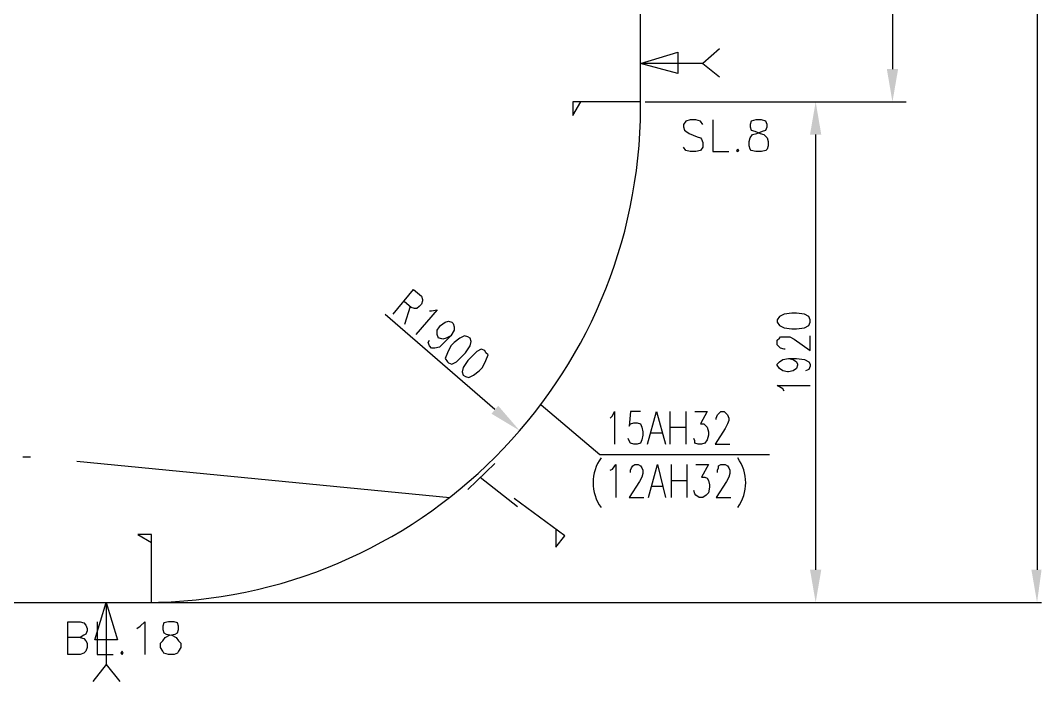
# Model space of a CAD drawing. Header units: millimetres. Extents: x 0.6 to 49, y 0.3 to 23.1.
# Drawn here: x 27.866 to 30.879, y 4.977 to 6.927 of the extents above; entities that cross this region are included whole.
import ezdxf

# ---------------------------------------------------------------- set-up
doc = ezdxf.new("R2010")
doc.units = ezdxf.units.MM
doc.layers.add('PDF_Geometry', color=7, linetype='Continuous')
doc.layers.add('PDF_Solid Fills', color=7, linetype='Continuous')

msp = doc.modelspace()

# ---------------------------------------------------------------- linework, layer by layer
at = {"layer": 'PDF_Geometry', "lineweight": 25}
msp.add_lwpolyline([(16.9861, 5.21), (28.2361, 5.21, 0.4124), (29.6961, 6.67), (29.6961, 19.12)], format="xyb", dxfattribs=at)
for points in [[(30.8661, 9.7233), (30.8661, 5.3067)], [(30.4394, 8.5033), (30.4394, 6.7833)], [(29.9294, 6.8433), (29.8794, 6.8), (29.9294, 6.76)], [(29.8794, 6.8), (29.6961, 6.8)], [(29.6961, 6.6867), (29.4961, 6.6867), (29.4961, 6.6467), (29.5194, 6.6867)], [(29.7094, 6.6867), (30.2261, 6.6867), (30.4794, 6.6867)], [(29.8794, 6.62), (29.8728, 6.63), (29.8594, 6.6333), (29.8428, 6.6333), (29.8294, 6.63), (29.8228, 6.62), (29.8228, 6.6133), (29.8261, 6.6033), (29.8294, 6.6), (29.8394, 6.5933), (29.8628, 6.5833), (29.8728, 6.58), (29.8761, 6.5767), (29.8794, 6.5667), (29.8794, 6.5533), (29.8728, 6.5433), (29.8594, 6.54), (29.8428, 6.54), (29.8294, 6.5433), (29.8228, 6.5533)], [(29.9094, 6.6333), (29.9094, 6.54), (29.9561, 6.54)], [(30.2128, 6.59), (30.2128, 5.3067)], [(28.9661, 6.06), (29.0261, 6.1333), (29.0494, 6.1133), (29.0528, 6.1033), (29.0528, 6.1), (29.0494, 6.09), (29.0428, 6.0833), (29.0361, 6.0767), (29.0294, 6.0767), (29.0194, 6.08), (28.9994, 6.0967)], [(28.9428, 6.06), (29.2661, 5.78)], [(29.0161, 6.0833), (28.9994, 6.03)], [(29.0728, 6.07), (29.0794, 6.07), (29.0961, 6.0733), (29.0328, 6)], [(29.1361, 5.9967), (29.1228, 5.99), (29.1128, 5.9867), (29.1028, 5.99), (29.0994, 5.99), (29.0961, 6), (29.0961, 6.0133), (29.1028, 6.0233), (29.1061, 6.0267), (29.1194, 6.0367), (29.1294, 6.04), (29.1394, 6.0367), (29.1428, 6.0333), (29.1461, 6.0233), (29.1461, 6.0133), (29.1361, 5.9967), (29.1194, 5.98), (29.1028, 5.9633), (29.0894, 5.96), (29.0794, 5.96), (29.0728, 5.9667), (29.0694, 5.9767), (29.0728, 5.9833)], [(30.1228, 5.9567), (30.1194, 5.9567), (30.1094, 5.96), (30.1061, 5.9633), (30.0994, 5.97), (30.0994, 5.9833), (30.1061, 5.99), (30.1094, 5.9933), (30.1361, 5.9933), (30.1494, 5.9867), (30.1961, 5.9533), (30.1961, 5.9967)], [(30.1328, 5.93), (30.1461, 5.9267), (30.1561, 5.92), (30.1594, 5.9133), (30.1594, 5.91), (30.1561, 5.9), (30.1461, 5.8933), (30.1328, 5.89), (30.1294, 5.89), (30.1161, 5.8933), (30.1061, 5.9), (30.0994, 5.91), (30.0994, 5.9133), (30.1061, 5.92), (30.1161, 5.9267), (30.1328, 5.93), (30.1561, 5.93), (30.1794, 5.9267), (30.1928, 5.92), (30.1961, 5.9133), (30.1961, 5.9067), (30.1928, 5.8967), (30.1828, 5.8933)], [(30.1194, 5.8333), (30.1161, 5.84), (30.0994, 5.85), (30.1961, 5.85)], [(29.4028, 5.7933), (29.5761, 5.6467), (30.0761, 5.6467)], [(29.6061, 5.7533), (29.6128, 5.76), (29.6194, 5.7733), (29.6194, 5.6767)], [(29.6961, 5.7733), (29.6661, 5.7733), (29.6628, 5.73), (29.6661, 5.7367), (29.6761, 5.74), (29.6861, 5.74), (29.6961, 5.7367), (29.6994, 5.7267), (29.7028, 5.7133), (29.7028, 5.7033), (29.6994, 5.69), (29.6961, 5.68), (29.6861, 5.6767), (29.6761, 5.6767), (29.6661, 5.68), (29.6628, 5.6867), (29.6594, 5.6933)], [(29.7161, 5.6767), (29.7428, 5.7733), (29.7694, 5.6767)], [(29.7828, 5.7733), (29.7828, 5.6767)], [(29.8294, 5.7733), (29.8294, 5.6767)], [(29.8561, 5.7733), (29.8928, 5.7733), (29.8728, 5.7367), (29.8828, 5.7367), (29.8894, 5.73), (29.8928, 5.7267), (29.8961, 5.7133), (29.8961, 5.7033), (29.8928, 5.69), (29.8861, 5.68), (29.8761, 5.6767), (29.8661, 5.6767), (29.8561, 5.68), (29.8561, 5.6867), (29.8528, 5.6933)], [(29.9194, 5.75), (29.9194, 5.7533), (29.9228, 5.7633), (29.9261, 5.7667), (29.9328, 5.7733), (29.9428, 5.7733), (29.9494, 5.7667), (29.9528, 5.7633), (29.9561, 5.7533), (29.9561, 5.7467), (29.9528, 5.7367), (29.9461, 5.7233), (29.9161, 5.6767), (29.9594, 5.6767)], [(29.7828, 5.7267), (29.8294, 5.7267)], [(29.7261, 5.71), (29.7594, 5.71)], [(27.8728, 5.64), (27.8961, 5.64)], [(28.0328, 5.6267), (29.1328, 5.52)], [(29.2661, 5.62), (29.1861, 5.5433)], [(29.6061, 5.6), (29.6128, 5.6033), (29.6228, 5.6167), (29.6228, 5.52)], [(29.6661, 5.5933), (29.6661, 5.6), (29.6694, 5.6067), (29.6728, 5.6133), (29.6794, 5.6167), (29.6894, 5.6167), (29.6961, 5.6133), (29.6994, 5.6067), (29.7028, 5.6), (29.7028, 5.59), (29.6994, 5.58), (29.6928, 5.5667), (29.6628, 5.52), (29.7061, 5.52)], [(29.7194, 5.52), (29.7461, 5.6167), (29.7694, 5.52)], [(29.7861, 5.6167), (29.7861, 5.52)], [(29.8328, 5.6167), (29.8328, 5.52)], [(29.8594, 5.6167), (29.8961, 5.6167), (29.8761, 5.58), (29.8861, 5.58), (29.8928, 5.5767), (29.8961, 5.57), (29.8994, 5.5567), (29.8994, 5.55), (29.8961, 5.5333), (29.8894, 5.5267), (29.8794, 5.52), (29.8694, 5.52), (29.8594, 5.5267), (29.8561, 5.53), (29.8528, 5.54)], [(29.9228, 5.5933), (29.9228, 5.6), (29.9261, 5.6067), (29.9261, 5.6133), (29.9328, 5.6167), (29.9461, 5.6167), (29.9528, 5.6133), (29.9561, 5.6067), (29.9594, 5.6), (29.9594, 5.59), (29.9561, 5.58), (29.9494, 5.5667), (29.9194, 5.52), (29.9628, 5.52)], [(29.2228, 5.58), (29.3328, 5.4933)], [(29.7294, 5.5533), (29.7628, 5.5533)], [(29.7861, 5.57), (29.8328, 5.57)], [(29.4461, 5.4267), (29.4461, 5.3733), (29.4728, 5.4067), (29.3228, 5.5167)], [(28.2528, 5.21), (28.2528, 5.41), (28.2128, 5.41), (28.2528, 5.3867)], [(27.9061, 5.21), (30.8794, 5.21)], [(28.1194, 5.21), (28.1194, 5.0267), (28.1594, 4.9767)], [(28.7661, 5.21), (30.7594, 5.21)], [(29.7761, 5.21), (30.2261, 5.21)], [(28.0428, 5.1067), (28.0528, 5.1033), (28.0594, 5.0967), (28.0628, 5.09), (28.0628, 5.0767), (28.0594, 5.0667), (28.0528, 5.06), (28.0428, 5.0567), (28.0061, 5.0567), (28.0061, 5.1533), (28.0428, 5.1533), (28.0528, 5.15), (28.0594, 5.1433), (28.0628, 5.1333), (28.0628, 5.1267), (28.0594, 5.1167), (28.0528, 5.1133), (28.0428, 5.1067), (28.0061, 5.1067)], [(28.0928, 5.1533), (28.0928, 5.0567), (28.1394, 5.0567)], [(28.2094, 5.1333), (28.2194, 5.14), (28.2328, 5.1533), (28.2328, 5.0567)], [(28.1194, 5.0267), (28.0794, 4.9767)]]:
    msp.add_lwpolyline(points, dxfattribs=at)
for points in [[(29.8061, 6.8333), (29.8061, 6.77), (29.6961, 6.8)], [(30.0361, 6.6333), (30.0228, 6.63), (30.0194, 6.62), (30.0194, 6.6133), (30.0228, 6.6033), (30.0328, 6.6), (30.0494, 6.5933), (30.0594, 6.59), (30.0694, 6.58), (30.0728, 6.57), (30.0728, 6.5567), (30.0694, 6.5467), (30.0661, 6.5433), (30.0528, 6.54), (30.0361, 6.54), (30.0228, 6.5433), (30.0194, 6.5467), (30.0161, 6.5567), (30.0161, 6.57), (30.0194, 6.58), (30.0261, 6.59), (30.0394, 6.5933), (30.0561, 6.6), (30.0661, 6.6033), (30.0694, 6.6133), (30.0694, 6.62), (30.0661, 6.63), (30.0528, 6.6333)], [(29.9828, 6.5467), (29.9794, 6.5433), (29.9828, 6.54), (29.9861, 6.5433)], [(30.0994, 6.0367), (30.1061, 6.0267), (30.1194, 6.02), (30.1428, 6.0167), (30.1561, 6.0167), (30.1794, 6.02), (30.1928, 6.0267), (30.1961, 6.0367), (30.1961, 6.0433), (30.1928, 6.0533), (30.1794, 6.06), (30.1561, 6.0633), (30.1428, 6.0633), (30.1194, 6.06), (30.1061, 6.0533), (30.0994, 6.0433)], [(29.1861, 5.9933), (29.1761, 5.9967), (29.1628, 5.99), (29.1461, 5.9767), (29.1361, 5.9667), (29.1261, 5.9467), (29.1194, 5.93), (29.1261, 5.92), (29.1294, 5.9167), (29.1394, 5.9133), (29.1528, 5.92), (29.1694, 5.9367), (29.1794, 5.9467), (29.1928, 5.9667), (29.1961, 5.98), (29.1928, 5.99)], [(29.2361, 5.9533), (29.2261, 5.9567), (29.2128, 5.95), (29.1961, 5.9333), (29.1861, 5.9233), (29.1728, 5.9033), (29.1694, 5.89), (29.1728, 5.88), (29.1794, 5.8767), (29.1894, 5.8733), (29.2028, 5.88), (29.2194, 5.8933), (29.2294, 5.9033), (29.2394, 5.9233), (29.2461, 5.94), (29.2394, 5.9467)], [(28.1528, 5.1), (28.0861, 5.1), (28.1194, 5.21)], [(28.3028, 5.1533), (28.2894, 5.15), (28.2861, 5.14), (28.2861, 5.13), (28.2894, 5.12), (28.2961, 5.1167), (28.3128, 5.1133), (28.3261, 5.1067), (28.3328, 5.0967), (28.3394, 5.09), (28.3394, 5.0767), (28.3328, 5.0667), (28.3294, 5.06), (28.3194, 5.0567), (28.3028, 5.0567), (28.2894, 5.06), (28.2861, 5.0667), (28.2794, 5.0767), (28.2794, 5.09), (28.2861, 5.0967), (28.2928, 5.1067), (28.3061, 5.1133), (28.3228, 5.1167), (28.3294, 5.12), (28.3328, 5.13), (28.3328, 5.14), (28.3294, 5.15), (28.3194, 5.1533)], [(28.1661, 5.0667), (28.1628, 5.06), (28.1661, 5.0567), (28.1694, 5.06)]]:
    msp.add_lwpolyline(points, close=True, dxfattribs=at)
for centre, start, end in [((29.6821, 5.5633), 144.4497, 215.5503), ((29.8802, 5.5633), 324.4497, 35.5503)]:
    msp.add_arc(centre, 0.1261, start, end, dxfattribs=at)
at = {"layer": 'PDF_Solid Fills', "lineweight": 25, "transparency": 33554559}
for points in [[(30.4228, 6.7833), (30.4561, 6.7833), (30.4394, 6.6867)], [(30.1961, 6.59), (30.2294, 6.59), (30.2128, 6.6867)], [(29.2761, 5.79), (29.2561, 5.7667), (29.3394, 5.7167)], [(30.1961, 5.3067), (30.2294, 5.3067), (30.2128, 5.21)], [(30.8494, 5.3067), (30.8794, 5.3067), (30.8661, 5.21)]]:
    msp.add_solid(points, dxfattribs=at)

doc.saveas('drawing.dxf')
